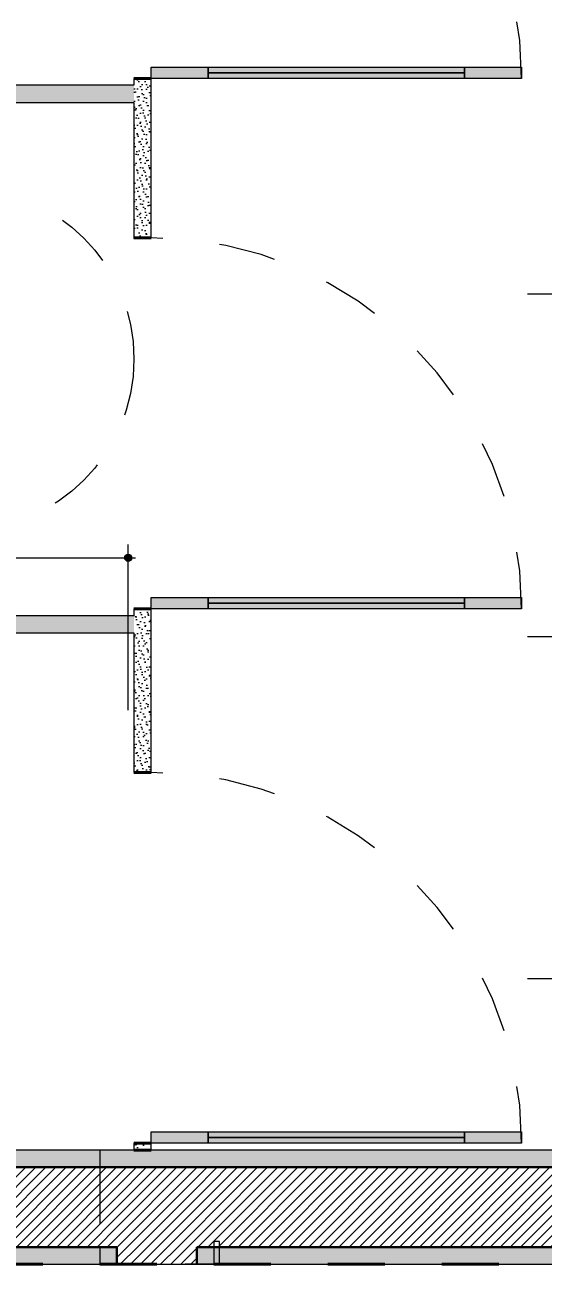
# Model space of a CAD drawing. Header units: metres. Extents: x -1.8 to 75.3, y -2 to 2.8.
# Drawn here: x -0.307 to 0.603, y -2.048 to 0.124 of the extents above; entities that cross this region are included whole.
import ezdxf

# ---------------------------------------------------------------- set-up
doc = ezdxf.new("R2010")
doc.units = ezdxf.units.M
doc.header["$MEASUREMENT"] = 0
for name, pattern in [('Dashed', [0.035, 0.0225, -0.0125]), ('Hidden Line', [0.097806, 0.070556, -0.02725]), ('Hidden Line (2)', [0.097806, 0.070556, -0.02725])]:
    doc.linetypes.add(name, pattern=pattern)
for name, color, linetype, lineweight in [('0_Caneta_No__1', 7, 'Continuous', 40), ('PAREDE CONSTRUIR_Caneta_No__10', 7, 'Continuous', 5), ('PAREDE CONSTRUIR_Caneta_No__241', 7, 'Continuous', 13), ('PAREDE CONSTRUIR_Caneta_No__3', 7, 'Continuous', 30), ('PAREDE CONSTRUIR_Caneta_No__91', 255, 'Continuous', 0), ('PAREDE.ARQ_Caneta_No__1', 7, 'Continuous', 40), ('PAREDE.ARQ_Caneta_No__241', 7, 'Continuous', 13), ('PAREDE.ARQ_Caneta_No__255', 255, 'Continuous', 0)]:
    doc.layers.add(name, color=color, linetype=linetype, lineweight=lineweight)
for name, color, linetype, lineweight, true_color in [('0_Caneta_No__25', 7, 'Continuous', 13, 0x982312), ('EIXO HIDRÁULICO - Executivo.EXEC_Caneta_No__167', 7, 'Continuous', 0, 0x0035d5), ('LOUCAS-METAIS.ARQ_Caneta_No__96', 7, 'Continuous', 0, 0xb6b6b6), ('PAREDE.ARQ_Caneta_No__9', 7, 'Continuous', 9, 0x020202), ('PAREDE.ARQ_Caneta_No__97', 7, 'Continuous', 13, 0x6b6b6b)]:
    doc.layers.add(name, color=color, linetype=linetype, lineweight=lineweight, true_color=true_color)
doc.styles.add('GENERATED_STYLE_1', font='arial.ttf')
doc.dimstyles.new('GENERATED_STYLE__3', dxfattribs={"dimtxt": 0.05, "dimasz": 0.02375, "dimexe": 0.18, "dimexo": 0.267183, "dimgap": 0, "dimtad": 1, "dimtih": 1, "dimtoh": 1, "dimzin": 0, "dimdsep": 46, "dimtxsty": 'GENERATED_STYLE_1', "dimblk": 'ARROWHEAD_11', "dimblk1": 'ARROWHEAD_11', "dimblk2": 'ARROWHEAD_11', "dimcen": 0.09, "dimclrd": 256, "dimclre": 256, "dimclrt": 256, "dimadec": 0, "dimazin": 0, "dimtfac": 1, "dimtdec": 4, "dimtmove": 0, "dimatfit": 3, "dimfxl": 0, "dimtolj": 1, "dimtzin": 0, "dimarcsym": 0})
pattern_1 = [(45, (0, 0), (-0.008838835, 0.008838835), [])]
pattern_2 = [(45, (0, 0.025), (-0.00795495, 0.00795495), [0, -0.0075, 0, -0.01125]), (110, (0.025, 0.025), (0.01057154, 0.003847727), [0, -0.0055, 0, -0.0095])]

# ---------------------------------------------------------------- blocks, each defined once
blk = doc.blocks.new('*D19')
at = {"layer": '0_Caneta_No__25', "linetype": 'Continuous', "lineweight": 13, "true_color": 0x982312}
for points in [[(-1.3813, -0.8099), (-1.3808, -0.8123), (-1.3795, -0.8143), (-1.3774, -0.8157), (-1.375, -0.8161), (-1.3726, -0.8157), (-1.3706, -0.8143), (-1.3693, -0.8123), (-1.3688, -0.8099), (-1.3693, -0.8075), (-1.3706, -0.8055), (-1.3726, -0.8041), (-1.375, -0.8036), (-1.3774, -0.8041), (-1.3795, -0.8055), (-1.3808, -0.8075)], [(-0.1313, -0.8099), (-0.1308, -0.8123), (-0.1295, -0.8143), (-0.1274, -0.8157), (-0.125, -0.8161), (-0.1226, -0.8157), (-0.1206, -0.8143), (-0.1193, -0.8123), (-0.1188, -0.8099), (-0.1193, -0.8075), (-0.1206, -0.8055), (-0.1226, -0.8041), (-0.125, -0.8036), (-0.1274, -0.8041), (-0.1295, -0.8055), (-0.1308, -0.8075)]]:
    blk.add_hatch(color=24, dxfattribs=at).paths.add_polyline_path(points)
at = {"layer": '0_Caneta_No__25', "color": 24, "linetype": 'Continuous', "lineweight": 13, "true_color": 0x982312}
for p, q in [((-1.375, -0.8036), (-1.375, -0.7864)), ((-0.125, -0.8036), (-0.125, -0.7864)), ((-1.3875, -0.8099), (-1.3813, -0.8099)), ((-1.375, -1.0771), (-1.375, -0.8161)), ((-1.3688, -0.8099), (-0.1313, -0.8099)), ((-0.125, -1.0771), (-0.125, -0.8161)), ((-0.1188, -0.8099), (-0.1125, -0.8099))]:
    blk.add_line(p, q, dxfattribs=at)
for centre in [(-1.375, -0.8099), (-0.125, -0.8099)]:
    blk.add_circle(centre, 0.00625, dxfattribs=at)
at = {"layer": '0_Caneta_No__25', "color": 24, "lineweight": 13, "true_color": 0x982312, "insert": (-0.8168, -0.7999), "char_height": 0.05, "attachment_point": 7, "style": 'GENERATED_STYLE_1'}
blk.add_mtext('\\A1;{\\pql;\\fArial|b0|i0|c0|p0;\\W1.000000;1,25}', dxfattribs=at)
blk = doc.blocks.new('ARROWHEAD_11')
at = {"color": 0, "linetype": 'Continuous', "lineweight": 0}
blk.add_line((0, 0), (-1, 0), dxfattribs=at)
at = {"color": 0, "linetype": 'Continuous', "lineweight": 0, "const_width": 0.25, "flags": 128}
blk.add_lwpolyline([(-0.125, 0, 1), (0.125, 0, 1)], format="xyb", close=True, dxfattribs=at)

msp = doc.modelspace()

# ---------------------------------------------------------------- hatches: boundary and pattern name
at = {"layer": 'PAREDE CONSTRUIR_Caneta_No__241', "linetype": 'Continuous', "lineweight": 13}
h = msp.add_hatch(dxfattribs=at)
h.set_pattern_fill('common_brick_0001', style=0, pattern_type=2)
h.set_pattern_definition(pattern_1)
h.paths.add_polyline_path([(-0.145, -1.8782), (-0.371, -1.8782), (-0.371, -1.8982), (-0.371, -1.9582), (-0.371, -2.0182), (-0.145, -2.0182)])
h = msp.add_hatch(dxfattribs=at)
h.set_pattern_fill('common_brick_0001', style=0, pattern_type=2)
h.set_pattern_definition(pattern_1)
h.paths.add_polyline_path([(-0.145, -1.8782), (-0.145, -2.0182), (-0.005, -1.8782)])
h = msp.add_hatch(dxfattribs=at)
h.set_pattern_fill('common_brick_0001', style=0, pattern_type=2)
h.set_pattern_definition(pattern_1)
h.paths.add_polyline_path([(-0.145, -2.0182), (-0.005, -2.0182), (-0.005, -1.8782)])
h = msp.add_hatch(dxfattribs=at)
h.set_pattern_fill('common_brick_0001', style=0, pattern_type=2)
h.set_pattern_definition(pattern_1)
h.paths.add_polyline_path([(0.025, -2.0182), (0.025, -1.8782), (-0.005, -1.8782), (-0.005, -2.0182)])
h = msp.add_hatch(dxfattribs=at)
h.set_pattern_fill('common_brick_0001', style=0, pattern_type=2)
h.set_pattern_definition(pattern_1)
h.paths.add_polyline_path([(0.025, -1.8782), (0.025, -2.0182), (1.575, -2.0182), (1.575, -1.8782)])
h = msp.add_hatch(dxfattribs=at)
h.set_pattern_fill('common_brick_0001', style=0, pattern_type=2)
h.set_pattern_definition(pattern_1)
h.paths.add_polyline_path([(-0.145, -2.0182), (-0.145, -2.0482), (-0.085, -2.0482), (-0.025, -2.0482), (-0.005, -2.0482), (-0.005, -2.0182)])
at = {"layer": 'PAREDE CONSTRUIR_Caneta_No__91', "linetype": 'Continuous', "lineweight": 0}
for points in [[(-0.005, -1.8482), (-0.371, -1.8482), (-0.371, -1.8782), (-0.005, -1.8782)], [(-0.005, -1.8482), (-0.005, -1.8782), (0.025, -1.8482)], [(-0.005, -1.8782), (0.025, -1.8782), (0.025, -1.8482)], [(0.025, -1.8782), (1.575, -1.8782), (1.575, -1.8482), (0.025, -1.8482)], [(-0.371, -2.0182), (-0.371, -2.0482), (-0.175, -2.0482), (-0.175, -2.0182)], [(-0.145, -2.0182), (-0.175, -2.0182), (-0.175, -2.0482)], [(-0.175, -2.0482), (-0.145, -2.0482), (-0.145, -2.0182)], [(-0.005, -2.0482), (0.025, -2.0482), (0.025, -2.0182), (-0.005, -2.0182)], [(0.025, -2.0182), (0.025, -2.0482), (1.575, -2.0482), (1.575, -2.0182)]]:
    msp.add_hatch(color=255, dxfattribs=at).paths.add_polyline_path(points)
at = {"layer": 'PAREDE.ARQ_Caneta_No__255', "linetype": 'Continuous', "lineweight": 0}
for points in [[(-0.085, 0.0502), (-0.085, 0.0302), (0.015, 0.0302), (0.015, 0.0502)], [(0.465, 0.0402), (0.465, 0.0502), (0.015, 0.0502), (0.015, 0.0402)], [(0.565, 0.0302), (0.565, 0.0502), (0.465, 0.0502), (0.465, 0.0302)], [(0.465, 0.0302), (0.465, 0.0402), (0.015, 0.0402), (0.015, 0.0302)], [(-0.085, -0.8794), (-0.085, -0.8994), (0.015, -0.8994), (0.015, -0.8794)], [(0.465, -0.8894), (0.465, -0.8794), (0.015, -0.8794), (0.015, -0.8894)], [(0.465, -0.8994), (0.465, -0.8894), (0.015, -0.8894), (0.015, -0.8994)], [(0.565, -0.8994), (0.565, -0.8794), (0.465, -0.8794), (0.465, -0.8994)], [(-0.085, -1.8162), (-0.085, -1.8362), (0.015, -1.8362), (0.015, -1.8162)], [(0.465, -1.8262), (0.465, -1.8162), (0.015, -1.8162), (0.015, -1.8262)], [(0.565, -1.8362), (0.565, -1.8162), (0.465, -1.8162), (0.465, -1.8362)], [(0.465, -1.8362), (0.465, -1.8262), (0.015, -1.8262), (0.015, -1.8362)]]:
    msp.add_hatch(color=255, dxfattribs=at).paths.add_polyline_path(points)
at = {"layer": 'PAREDE.ARQ_Caneta_No__97', "linetype": 'Continuous', "lineweight": 13, "true_color": 0x6b6b6b}
h = msp.add_hatch(dxfattribs=at)
h.set_pattern_fill('cut_stone_0001', color=251, style=0, pattern_type=2)
h.set_pattern_definition(pattern_2)
h.paths.add_polyline_path([(-0.115, -0.2494), (-0.085, -0.2494), (-0.085, 0.0302), (-0.115, 0.0302)])
h = msp.add_hatch(dxfattribs=at)
h.set_pattern_fill('cut_stone_0001', color=251, style=0, pattern_type=2)
h.set_pattern_definition(pattern_2)
h.paths.add_polyline_path([(-1.375, -0.0118), (-0.115, -0.0118), (-0.115, 0.0182), (-1.375, 0.0182)])
h = msp.add_hatch(dxfattribs=at)
h.set_pattern_fill('cut_stone_0001', color=251, style=0, pattern_type=2)
h.set_pattern_definition(pattern_2)
h.paths.add_polyline_path([(-1.375, -0.9418), (-0.115, -0.9418), (-0.115, -0.9118), (-1.375, -0.9118)])
h = msp.add_hatch(dxfattribs=at)
h.set_pattern_fill('cut_stone_0001', color=251, style=0, pattern_type=2)
h.set_pattern_definition(pattern_2)
h.paths.add_polyline_path([(-0.115, -1.1862), (-0.085, -1.1862), (-0.085, -0.8994), (-0.115, -0.8994)])
h = msp.add_hatch(dxfattribs=at)
h.set_pattern_fill('cut_stone_0001', color=251, style=0, pattern_type=2)
h.set_pattern_definition(pattern_2)
h.paths.add_polyline_path([(-0.115, -1.8482), (-0.085, -1.8482), (-0.085, -1.8362), (-0.115, -1.8362)])

# ---------------------------------------------------------------- linework, layer by layer
at = {"layer": '0_Caneta_No__1', "color": 7, "linetype": 'Dashed', "lineweight": 40}
msp.add_lwpolyline([(1.575, -2.0482), (1.575, 2.0482), (-1.575, 2.0482), (-1.575, -2.0482)], close=True, dxfattribs=at)
at = {"layer": 'EIXO HIDRÁULICO - Executivo.EXEC_Caneta_No__167', "color": 162, "linetype": 'Dashed', "lineweight": 0, "true_color": 0x0035d5}
for p, q in [((1.475, -0.348), (0.5256, -0.348)), ((1.475, -0.9485), (0.5256, -0.9485)), ((1.475, -1.5482), (0.5256, -1.5482))]:
    msp.add_line(p, q, dxfattribs=at)
at = {"layer": 'LOUCAS-METAIS.ARQ_Caneta_No__96', "color": 253, "linetype": 'Hidden Line (2)', "lineweight": 0, "true_color": 0xb6b6b6}
msp.add_circle((-0.415, -0.4618), 0.3, dxfattribs=at)
at = {"layer": 'PAREDE CONSTRUIR_Caneta_No__10', "color": 7, "linetype": 'Continuous', "lineweight": 5}
for p, q in [((0.035, -2.0082), (0.025, -2.0082)), ((0.025, -2.0082), (0.025, -2.0482)), ((0.035, -2.0482), (0.035, -2.0082)), ((0.025, -2.0482), (-0.025, -2.0482))]:
    msp.add_line(p, q, dxfattribs=at)
at = {"layer": 'PAREDE CONSTRUIR_Caneta_No__241', "color": 7, "linetype": 'Continuous', "lineweight": 13}
for p, q in [((0.025, -2.0082), (0.025, -2.0482)), ((0.025, -2.0082), (0.025, -2.0482)), ((-0.085, -2.0482), (-0.025, -2.0482)), ((-0.085, -2.0482), (-0.025, -2.0482)), ((-0.025, -2.0482), (-0.005, -2.0482)), ((-0.025, -2.0482), (-0.005, -2.0482)), ((-0.005, -2.0482), (0.025, -2.0482)), ((-0.005, -2.0482), (0.025, -2.0482))]:
    msp.add_line(p, q, dxfattribs=at)
at = {"layer": 'PAREDE CONSTRUIR_Caneta_No__241', "color": 7, "linetype": 'Hidden Line', "lineweight": 13}
for points in [[(-0.175, -1.8482), (-1.575, -1.8482)], [(-0.175, -1.8482), (-0.175, -1.8782)], [(-0.175, -1.8782), (-0.175, -2.0182)], [(-0.175, -2.0182), (-0.175, -2.0482)], [(-1.575, -2.0482), (-0.175, -2.0482)]]:
    msp.add_lwpolyline(points, dxfattribs=at)
at = {"layer": 'PAREDE CONSTRUIR_Caneta_No__241', "color": 7, "linetype": 'Continuous', "lineweight": 13}
for points in [[(-0.005, -1.8482), (-0.371, -1.8482)], [(0.025, -1.8482), (-0.005, -1.8482)], [(1.575, -1.8482), (0.025, -1.8482)], [(-0.371, -2.0482), (-0.175, -2.0482)], [(0.025, -2.0482), (1.575, -2.0482)]]:
    msp.add_lwpolyline(points, dxfattribs=at)
at = {"layer": 'PAREDE CONSTRUIR_Caneta_No__3', "color": 7, "linetype": 'Continuous', "lineweight": 30}
for p, q in [((-0.145, -1.8782), (-0.371, -1.8782)), ((-0.005, -1.8782), (-0.145, -1.8782)), ((-0.005, -1.8782), (-0.145, -1.8782)), ((0.025, -1.8782), (-0.005, -1.8782)), ((0.025, -1.8782), (-0.005, -1.8782)), ((1.575, -1.8782), (0.025, -1.8782)), ((-0.371, -2.0182), (-0.175, -2.0182)), ((-0.145, -2.0182), (-0.175, -2.0182)), ((-0.145, -2.0182), (-0.175, -2.0182)), ((-0.145, -2.0182), (-0.145, -2.0482)), ((-0.005, -2.0182), (0.025, -2.0182)), ((-0.005, -2.0482), (-0.005, -2.0182)), ((-0.005, -2.0182), (0.025, -2.0182)), ((0.025, -2.0182), (1.575, -2.0182)), ((-0.145, -2.0482), (-0.085, -2.0482))]:
    msp.add_line(p, q, dxfattribs=at)
at = {"layer": 'PAREDE.ARQ_Caneta_No__1', "color": 7, "linetype": 'Continuous', "lineweight": 40}
for p, q in [((-0.115, 0.0302), (-0.085, 0.0302)), ((-0.115, 0.0302), (-0.085, 0.0302)), ((-0.115, 0.0302), (-0.085, 0.0302)), ((-0.085, -0.2494), (-0.115, -0.2494)), ((-0.085, -0.2494), (-0.115, -0.2494)), ((-0.085, -0.2494), (-0.115, -0.2494)), ((-0.085, -0.8994), (-0.115, -0.8994)), ((-0.085, -0.8994), (-0.115, -0.8994)), ((-0.085, -0.8994), (-0.115, -0.8994)), ((-0.115, -1.1862), (-0.085, -1.1862)), ((-0.115, -1.1862), (-0.085, -1.1862)), ((-0.115, -1.1862), (-0.085, -1.1862)), ((-0.115, -1.8362), (-0.085, -1.8362)), ((-0.115, -1.8362), (-0.085, -1.8362)), ((-0.115, -1.8362), (-0.085, -1.8362))]:
    msp.add_line(p, q, dxfattribs=at)
msp.add_lwpolyline([(-0.115, -1.8482), (-0.085, -1.8482)], dxfattribs=at)
at = {"layer": 'PAREDE.ARQ_Caneta_No__241', "color": 7, "linetype": 'Continuous', "lineweight": 13}
for points in [[(-0.115, 0.0302), (-0.115, 0.0182)], [(-0.085, -0.2494), (-0.085, 0.0302)], [(-0.115, 0.0182), (-1.375, 0.0182)], [(-1.375, -0.0118), (-0.115, -0.0118)], [(-0.115, -0.0118), (-0.115, -0.2494)], [(-0.115, -0.9118), (-1.375, -0.9118)], [(-0.115, -0.8994), (-0.115, -0.9118)], [(-0.085, -1.1862), (-0.085, -0.8994)], [(-1.375, -0.9418), (-0.115, -0.9418)], [(-0.115, -0.9418), (-0.115, -1.1862)], [(-0.115, -1.8362), (-0.115, -1.8482)], [(-0.085, -1.8482), (-0.085, -1.8362)]]:
    msp.add_lwpolyline(points, dxfattribs=at)
at = {"layer": 'PAREDE.ARQ_Caneta_No__9', "color": 18, "linetype": 'Continuous', "lineweight": 9, "true_color": 0x020202}
for p, q in [((-0.085, 0.0502), (0.015, 0.0502)), ((-0.085, 0.0302), (-0.085, 0.0502)), ((0.015, 0.0502), (0.015, 0.0302)), ((0.465, 0.0302), (0.465, 0.0502)), ((0.465, 0.0502), (0.565, 0.0502)), ((0.565, 0.0502), (0.565, 0.0302)), ((0.015, 0.0302), (-0.085, 0.0302)), ((0.465, 0.0402), (0.015, 0.0402)), ((0.565, 0.0302), (0.465, 0.0302)), ((-0.085, -0.8794), (0.015, -0.8794)), ((-0.085, -0.8994), (-0.085, -0.8794)), ((0.015, -0.8794), (0.015, -0.8994)), ((0.465, -0.8894), (0.015, -0.8894)), ((0.465, -0.8994), (0.465, -0.8794)), ((0.465, -0.8794), (0.565, -0.8794)), ((0.565, -0.8794), (0.565, -0.8994)), ((0.015, -0.8994), (-0.085, -0.8994)), ((0.565, -0.8994), (0.465, -0.8994)), ((-0.085, -1.8162), (0.015, -1.8162)), ((-0.085, -1.8362), (-0.085, -1.8162)), ((0.015, -1.8162), (0.015, -1.8362)), ((0.465, -1.8362), (0.465, -1.8162)), ((0.465, -1.8162), (0.565, -1.8162)), ((0.565, -1.8162), (0.565, -1.8362)), ((0.015, -1.8362), (-0.085, -1.8362)), ((0.465, -1.8262), (0.015, -1.8262)), ((0.565, -1.8362), (0.465, -1.8362))]:
    msp.add_line(p, q, dxfattribs=at)
for points in [[(0.465, 0.0402), (0.015, 0.0402), (0.015, 0.0502), (0.465, 0.0502)], [(0.465, 0.0302), (0.015, 0.0302), (0.015, 0.0402), (0.465, 0.0402)], [(0.465, -0.8894), (0.015, -0.8894), (0.015, -0.8794), (0.465, -0.8794)], [(0.465, -0.8994), (0.015, -0.8994), (0.015, -0.8894), (0.465, -0.8894)], [(0.465, -1.8262), (0.015, -1.8262), (0.015, -1.8162), (0.465, -1.8162)], [(0.465, -1.8362), (0.015, -1.8362), (0.015, -1.8262), (0.465, -1.8262)]]:
    msp.add_lwpolyline(points, close=True, dxfattribs=at)
at = {"layer": 'PAREDE.ARQ_Caneta_No__97', "color": 251, "linetype": 'Dashed', "lineweight": 13, "true_color": 0x6b6b6b}
for centre in [(-0.085, 0.0302), (-0.085, -0.8994), (-0.085, -1.8362)]:
    msp.add_arc(centre, 0.65, 0, 90, dxfattribs=at)

# ---------------------------------------------------------------- dimensions: what is measured, and where the dimension line sits
at = {"color": 24, "linetype": 'Continuous', "lineweight": 13, "true_color": 0x982312}
dim = msp.add_linear_dim(base=(-0.125, -0.8099), p1=(-1.375, -0.9418), p2=(-0.125, -0.9418), dimstyle='GENERATED_STYLE__3', dxfattribs=at)
dim.commit()
dim.dimension.update_dxf_attribs({"geometry": '*D19', "text_midpoint": (-0.752, -0.7749), "dimtype": 160})

doc.saveas('drawing.dxf')
